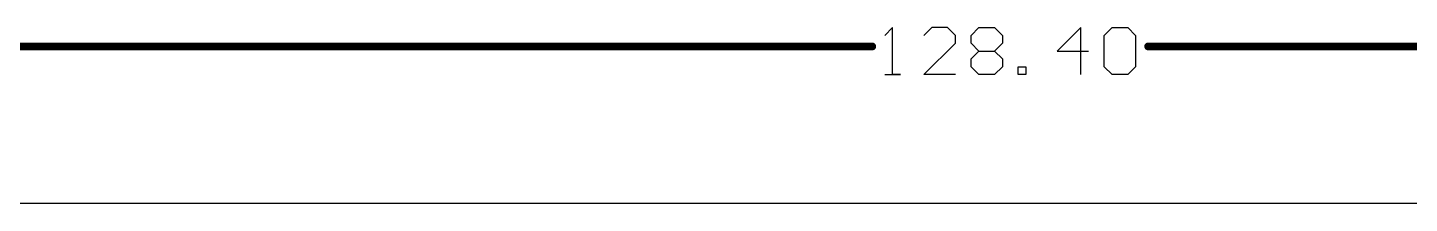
# Model space of a CAD drawing. Header units: millimetres. Extents: x 34 to 162, y 52 to 98.
# Drawn here: x 65.93 to 110.68, y 92.6 to 98.3 of the extents above; entities that cross this region are included whole.
import ezdxf

# ---------------------------------------------------------------- set-up
doc = ezdxf.new("R2010")
doc.units = ezdxf.units.MM
for name, color, linetype in [('Mechanical1', 6, 'Continuous'), ('Mechanical2', 216, 'Continuous'), ('Mechanical4', 56, 'Continuous')]:
    doc.layers.add(name, color=color, linetype=linetype)

msp = doc.modelspace()

# ---------------------------------------------------------------- linework, layer by layer
at = {"layer": 'Mechanical1'}
for p, q in [((93.947, 98.298), (93.693, 98.044)), ((93.947, 96.774), (93.947, 98.298)), ((95.217, 98.298), (94.963, 98.044)), ((95.725, 98.298), (95.217, 98.298)), ((95.979, 98.044), (95.725, 98.298)), ((95.979, 97.79), (95.979, 98.044)), ((96.486, 98.044), (96.74, 98.298)), ((96.486, 97.79), (96.486, 98.044)), ((96.74, 98.298), (97.248, 98.298)), ((97.248, 98.298), (97.502, 98.044)), ((97.502, 98.044), (97.502, 97.79)), ((100.041, 98.298), (99.279, 97.536)), ((100.041, 96.774), (100.041, 98.298)), ((100.803, 98.044), (101.057, 98.298)), ((100.803, 97.028), (100.803, 98.044)), ((101.057, 98.298), (101.565, 98.298)), ((101.565, 98.298), (101.819, 98.044)), ((101.819, 98.044), (101.819, 97.028)), ((94.963, 96.774), (95.979, 97.79)), ((96.74, 97.536), (96.486, 97.79)), ((97.502, 97.79), (97.248, 97.536)), ((96.486, 97.282), (96.74, 97.536)), ((96.486, 97.028), (96.486, 97.282)), ((96.74, 97.536), (97.248, 97.536)), ((97.248, 97.536), (97.502, 97.282)), ((97.502, 97.282), (97.502, 97.028)), ((99.279, 97.536), (100.295, 97.536)), ((93.693, 96.774), (94.201, 96.774)), ((94.201, 96.774), (93.947, 96.774)), ((95.979, 96.774), (94.963, 96.774)), ((96.74, 96.774), (96.486, 97.028)), ((97.248, 96.774), (96.74, 96.774)), ((97.502, 97.028), (97.248, 96.774)), ((98.01, 96.774), (98.01, 97.028)), ((98.01, 97.028), (98.264, 97.028)), ((98.264, 96.774), (98.01, 96.774)), ((98.264, 97.028), (98.264, 96.774)), ((101.057, 96.774), (100.803, 97.028)), ((101.565, 96.774), (101.057, 96.774)), ((101.819, 97.028), (101.565, 96.774))]:
    msp.add_line(p, q, dxfattribs=at)
at = {"layer": 'Mechanical1', "const_width": 0.254}
for points in [[(33.962, 97.688), (93.287, 97.688)], [(102.225, 97.688), (162.362, 97.688)]]:
    msp.add_lwpolyline(points, dxfattribs=at)
at = {"layer": 'Mechanical1', "const_width": 0.127}
for points in [[(93.223, 97.688, 1), (93.35, 97.688, 1)], [(102.162, 97.688, 1), (102.289, 97.688, 1)]]:
    msp.add_lwpolyline(points, format="xyb", close=True, dxfattribs=at)
at = {"layer": 'Mechanical1'}
msp.add_lwpolyline([(33.962, 92.608), (162.362, 92.608)], dxfattribs=at)
at = {"layer": 'Mechanical2', "const_width": 0.013}
msp.add_lwpolyline([(33.962, 92.608), (162.362, 92.608)], dxfattribs=at)
at = {"layer": 'Mechanical4', "const_width": 0.0127}
msp.add_lwpolyline([(33.962, 92.608), (162.297, 92.608)], dxfattribs=at)

doc.saveas('drawing.dxf')
